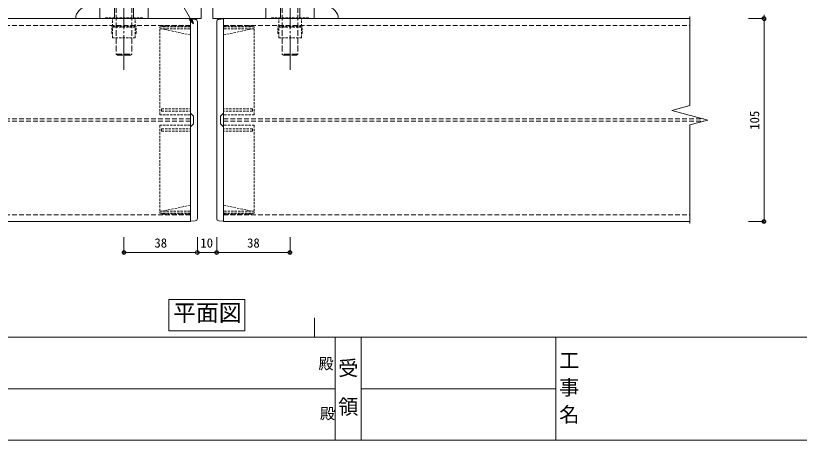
# Model space of a CAD drawing. Units: millimetres on the paper. Extents: x -401 to 401, y -279 to 279.
# Drawn here: x -210.9 to -8, y -278.7 to -168.8 of the extents above; entities that cross this region are included whole.
import ezdxf
from ezdxf.enums import TextEntityAlignment as Align

# ---------------------------------------------------------------- set-up
doc = ezdxf.new("R2010")
doc.units = ezdxf.units.MM
for name, pattern in [('DASHED1', [1.8, 1.2, -0.6]), ('DASHED3', [4, 3, -1]), ('LONG_CHAIN', [21, 18, -1, 1, -1])]:
    doc.linetypes.add(name, pattern=pattern)
for name, color, linetype, lineweight in [('0-0_A-C01-補助線(非印刷)', 4, 'Continuous', 9), ('0-1_0-A01-枠A', 4, 'Continuous', 9), ('0-6_A-E01-仕上太線', 4, 'Continuous', 9), ('0-7_ｱﾙﾐ', 4, 'DASHED1', 9), ('0-8_A-D09-金物_鋼材', 4, 'Continuous', 9), ('0-A_0', 1, 'Continuous', 9), ('0-B_A-C05-見え掛り_細線', 1, 'Continuous', 9), ('0-D_A-B05-記号', 2, 'Continuous', 9), ('1-1_0-A11-寸法_詳細', 5, 'Continuous', 9), ('1-2_A-B01-文字_タイトル室名', 2, 'Continuous', 9), ('1-3_A-B03-文字_書込_小', 7, 'Continuous', 9)]:
    doc.layers.add(name, color=color, linetype=linetype, lineweight=lineweight)
doc.layers.add('0-2_0-A02-枠B', color=6, linetype='Continuous')
doc.layers.add('0-9_A-D03-鉄骨', color=7, linetype='Continuous')
doc.styles.add('ＭＳ ゴシック', font='')
doc.styles.get('ＭＳ ゴシック').set_extended_font_data('MS Gothic')

# ---------------------------------------------------------------- blocks, each defined once
blk = doc.blocks.new('G$CBF58326A')
at = {"layer": '0-A_0', "color": 7}
for p, q in [((6, 14.5), (6, 59)), ((59, 6), (14.5, 6))]:
    blk.add_line(p, q, dxfattribs=at)
blk.add_lwpolyline([(0, 65), (0, 0), (65, 0)], dxfattribs=at)
for centre, radius, start, end in [((0, 59), 6, 0, 90), ((14.5, 14.5), 8.5, 180, 270), ((59, 0), 6, 0, 90)]:
    blk.add_arc(centre, radius, start, end, dxfattribs=at)
blk = doc.blocks.new('インプルナットM8＋ボルト')
at = {"layer": '0-8_A-D09-金物_鋼材', "color": 3}
for p, q in [((-6.495, 7.1), (-7.5, 6.52)), ((-7.5, 6.52), (-7.5, 1.6)), ((-6.495, 7.1), (6.495, 7.1)), ((-3.75, 6.52), (-3.75, 1.6)), ((3.75, 6.52), (3.75, 1.6)), ((6.495, 7.1), (7.5, 6.52)), ((7.5, 6.52), (7.5, 1.6)), ((-8.5, 1.6), (8.5, 1.6)), ((-8.5, 1.6), (-8.5, 0)), ((-8.5, 0), (8.5, 0)), ((8.5, 1.6), (8.5, 0))]:
    blk.add_line(p, q, dxfattribs=at)
at = {"layer": '0-8_A-D09-金物_鋼材', "linetype": 'DASHED1'}
for p, q in [((-9.625, -6), (-9.625, -5.625)), ((9.625, -5.625), (-9.625, -5.625)), ((9.625, -6), (-9.625, -6)), ((-5.875, -10), (-5.875, -6)), ((5.875, -10), (5.875, -6)), ((9.625, -6), (9.625, -5.625)), ((-6.25, -13.75), (-6.25, -10)), ((-5.875, -16), (-5.875, -10.375)), ((5.875, -10.375), (-5.875, -10.375)), ((5.875, -16), (5.875, -10.375)), ((-5.875, -13.75), (-6.25, -13.75)), ((5.875, -16), (-5.875, -16)), ((6.25, -13.75), (5.875, -13.75))]:
    blk.add_line(p, q, dxfattribs=at)
blk.add_lwpolyline([(6.25, -13.75), (6.25, -10), (-6.25, -10)], dxfattribs=at)
at = {"layer": '0-8_A-D09-金物_鋼材', "color": 3}
for centre, radius, start, end in [((-6.495, 0.315), 6.785, 66.13559, 90), ((0, -5.311), 12.411, 72.41246, 107.58754), ((6.495, 0.315), 6.785, 90, 113.86441)]:
    blk.add_arc(centre, radius, start, end, dxfattribs=at)
at = {"layer": '0-A_0', "linetype": 'LONG_CHAIN'}
blk.add_line((0, -32.522), (0, 12.1), dxfattribs=at)
at = {"layer": '0-A_0', "color": 7, "linetype": 'DASHED3'}
for p, q in [((-4, 0), (-4, -24.323)), ((4, 0), (4, -24.323)), ((-4, -24.323), (-3.323, -25)), ((-4, -24.323), (4, -24.323)), ((3.323, -25), (4, -24.323)), ((3.323, -25), (-3.323, -25))]:
    blk.add_line(p, q, dxfattribs=at)
blk = doc.blocks.new('G$C42F7F258')
at = {"layer": '0-A_0', "color": 7}
for p, q in [((0, 12.5), (6, 12.5)), ((0, -12.5), (6, -12.5))]:
    blk.add_line(p, q, dxfattribs=at)
at = {"layer": '0-B_A-C05-見え掛り_細線'}
for p, q in [((0, 5), (6, 5)), ((0, -5), (6, -5))]:
    blk.add_line(p, q, dxfattribs=at)
at = {"layer": '0-8_A-D09-金物_鋼材', "rotation": 270}
blk.add_blockref('インプルナットM8＋ボルト', (6, 0), dxfattribs=at)
at = {"layer": '0-9_A-D03-鉄骨'}
blk.add_blockref('G$CBF58326A', (0, -40), dxfattribs=at)
blk = doc.blocks.new('G$CB3C38175')
at = {"layer": '0-7_ｱﾙﾐ'}
for p, q in [((-51.201, 13.677), (-51.201, 0)), ((-5.201, 16), (-50.701, 16)), ((-50.701, 16), (-50.701, 0)), ((-49.701, 16), (-49.701, 0)), ((-46.519, 0), (-49.701, 15)), ((-7.101, 15), (-8.301, 15)), ((-8.301, 15), (-8.301, 0)), ((-7.101, 15), (-7.101, 0)), ((-5.201, 16), (-5.201, 0)), ((0.201, 16), (0.201, 0)), ((0.201, 16), (45.701, 16)), ((2.101, 15), (3.301, 15)), ((2.101, 15), (2.101, 0)), ((3.301, 15), (3.301, 0)), ((41.519, 0), (44.701, 15)), ((44.701, 16), (44.701, 0)), ((45.701, 16), (45.701, 0)), ((46.201, 13.677), (46.201, 0))]:
    blk.add_line(p, q, dxfattribs=at)
for centre, start, end in [((-49.201, 13.677), 138.59038, 179.99998), ((44.201, 13.677), 0.00002, 41.40962)]:
    blk.add_arc(centre, 2, start, end, dxfattribs=at)
at = {"layer": '0-A_0', "color": 7}
for p, q in [((-55, 0), (50, 0)), ((-54.801, 0), (-54.591, -2.405)), ((-4.5, -1.5), (-6, 0)), ((1, 0), (-0.5, -1.5)), ((49.799, 0), (49.589, -2.405)), ((-53.395, -3.5), (48.393, -3.5)), ((-0.5, -1.5), (-4.5, -1.5))]:
    blk.add_line(p, q, dxfattribs=at)
for centre, start, end in [((-53.395, -2.3), 185.00128, 269.99997), ((48.393, -2.3), 270, 354.9987)]:
    blk.add_arc(centre, 1.2, start, end, dxfattribs=at)
blk = doc.blocks.new('_Dot')
at = {"layer": '0-A_0', "color": 7}
blk.add_line((-0.5, 0), (-1, 0), dxfattribs=at)
for radius in [0.5, 0.25]:
    blk.add_circle((0, 0), radius, dxfattribs=at)
blk = doc.blocks.new('_Open30')
at = {"layer": '0-A_0', "color": 7}
blk.add_line((0, 0), (-1, 0), dxfattribs=at)
blk.add_lwpolyline([(-1, 0.2679), (0, 0), (-1, -0.2679)], dxfattribs=at)

msp = doc.modelspace()

# ---------------------------------------------------------------- linework, layer by layer
at = {"layer": '0-0_A-C01-補助線(非印刷)'}
msp.add_line((-133.556, -252), (-133.556, -247), dxfattribs=at)
at = {"layer": '0-1_0-A01-枠A'}
for p, q in [((-400.667, -252), (345.987, -252)), ((-128.172, -252), (-128.172, -278.667)), ((-121.505, -252), (-121.505, -278.667)), ((-71.029, -252), (-71.029, -278.667)), ((-241.361, -265.333), (-128.172, -265.333)), ((-121.505, -265.333), (-71.029, -265.333)), ((-400.667, -278.667), (345.987, -278.667))]:
    msp.add_line(p, q, dxfattribs=at)
at = {"layer": '0-6_A-E01-仕上太線'}
for p, q in [((-336.397, -169.575), (-165.647, -169.575)), ((-36.397, -169.575), (-157.147, -169.575)), ((-336.397, -222.075), (-165.647, -222.075)), ((-36.397, -222.075), (-157.147, -222.075))]:
    msp.add_line(p, q, dxfattribs=at)
at = {"layer": '0-7_ｱﾙﾐ'}
for p, q in [((-165.647, -171.325), (-336.397, -171.325)), ((-157.147, -171.325), (-36.397, -171.325)), ((-165.647, -195.525), (-336.397, -195.525)), ((-165.647, -196.125), (-336.397, -196.125)), ((-157.147, -195.525), (-32.851, -195.525)), ((-157.147, -196.125), (-32.851, -196.125)), ((-165.647, -220.325), (-336.397, -220.325)), ((-157.147, -220.325), (-36.397, -220.325))]:
    msp.add_line(p, q, dxfattribs=at)
at = {"layer": '0-D_A-B05-記号'}
msp.add_lwpolyline([(-36.397, -169.075), (-36.397, -192.075), (-41.062, -193.325), (-31.732, -195.825), (-36.397, -197.075), (-36.397, -222.575)], dxfattribs=at)
at = {"layer": '1-1_0-A11-寸法_詳細'}
for p, q in [((-21.15, -169.575), (-17.15, -169.575)), ((-21.15, -169.575), (-17.15, -169.575)), ((-17.15, -170.575), (-17.15, -221.075)), ((-21.15, -222.075), (-17.15, -222.075)), ((-182.897, -226.075), (-182.897, -230.075)), ((-163.897, -226.075), (-163.897, -230.075)), ((-163.897, -226.075), (-163.897, -230.075)), ((-158.897, -226.075), (-158.897, -230.075)), ((-158.897, -226.075), (-158.897, -230.075)), ((-139.897, -226.075), (-139.897, -230.075)), ((-181.897, -230.075), (-164.897, -230.075)), ((-162.897, -230.075), (-159.897, -230.075)), ((-157.897, -230.075), (-140.897, -230.075))]:
    msp.add_line(p, q, dxfattribs=at)
at = {"layer": '1-2_A-B01-文字_タイトル室名'}
msp.add_lwpolyline([(-171.286, -242.258), (-171.286, -250.319), (-151.644, -250.319), (-151.644, -242.258)], close=True, dxfattribs=at)
at = {"layer": '1-3_A-B03-文字_書込_小'}
msp.add_lwpolyline([(-165.645, -169.642), (-177.01, -149.898), (-206.927, -149.898)], dxfattribs=at)

# ---------------------------------------------------------------- block references
at = {"layer": '0-6_A-E01-仕上太線', "yscale": 0.5}
for p, xscale, rotation in [((-165.647, -194.575), 0.5, 90), ((-157.147, -194.575), -0.5, 270)]:
    msp.add_blockref('G$CB3C38175', p, dxfattribs=dict(at, xscale=xscale, rotation=rotation))
at = {"layer": '0-8_A-D09-金物_鋼材', "yscale": 0.5}
for p, xscale, rotation in [((-182.897, -169.575), 0.5, 90), ((-139.897, -169.575), -0.5, 270)]:
    msp.add_blockref('G$C42F7F258', p, dxfattribs=dict(at, xscale=xscale, rotation=rotation))
at = {"layer": '1-1_0-A11-寸法_詳細'}
for p, rotation in [((-17.15, -169.575), 270), ((-17.15, -169.575), 90), ((-17.15, -222.075), 270), ((-182.897, -230.075), 180), ((-163.897, -230.075), 180), ((-158.897, -230.075), 180)]:
    msp.add_blockref('_Dot', p, dxfattribs=dict(at, rotation=rotation))
for p in [(-163.897, -230.075), (-158.897, -230.075), (-139.897, -230.075)]:
    msp.add_blockref('_Dot', p, dxfattribs=at)
at = {"layer": '1-3_A-B03-文字_書込_小', "xscale": 1.5, "yscale": 1.5, "rotation": 299.92427}
msp.add_blockref('_Open30', (-164.897, -170.942), dxfattribs=at)

# ---------------------------------------------------------------- texts
at = {"layer": '0-2_0-A02-枠B', "style": 'ＭＳ ゴシック'}
for s, height, p in [('殿', 2.889, (-132.556, -261.151)), ('受', 3.849, (-127.438, -263.073)), ('工', 3.849, (-70.213, -261.073)), ('事', 3.849, (-70.213, -268.073)), ('領', 3.849, (-127.438, -273.073)), ('名', 3.849, (-70.213, -275.073)), ('殿', 2.889, (-132.161, -274.055))]:
    msp.add_text(s, height=height, dxfattribs=at).set_placement(p, align=Align.BOTTOM_LEFT)
at = {"layer": '1-1_0-A11-寸法_詳細', "style": 'ＭＳ ゴシック'}
msp.add_text('105', height=2.405, rotation=90, dxfattribs=at).set_placement((-17.687, -198.326), align=Align.BOTTOM_LEFT)
for s, p in [('38', (-175.009, -229.537)), ('10', (-163.117, -229.537)), ('38', (-151.009, -229.537))]:
    msp.add_text(s, height=2.405, dxfattribs=at).set_placement(p, align=Align.BOTTOM_LEFT)
at = {"layer": '1-2_A-B01-文字_タイトル室名', "style": 'ＭＳ ゴシック'}
msp.add_text('平面図', height=4.333, dxfattribs=at).set_placement((-170.168, -249.142), align=Align.BOTTOM_LEFT)

doc.saveas('drawing.dxf')
